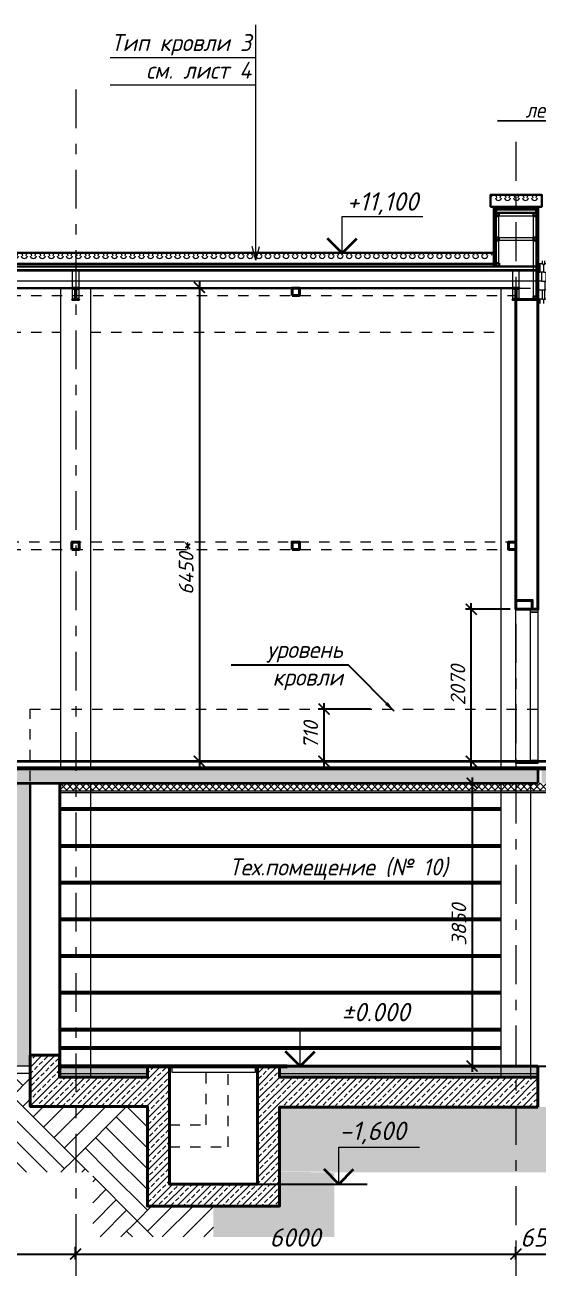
# Model space of a CAD drawing. Header units: millimetres. Extents: x -6419137 to 687965, y -598396 to 179722.
# Drawn here: x 440249 to 447244, y 80746 to 97672 of the extents above; entities that cross this region are included whole.
import ezdxf
from ezdxf.enums import TextEntityAlignment as Align

# ---------------------------------------------------------------- set-up
doc = ezdxf.new("R2010")
doc.units = ezdxf.units.MM
doc.header["$MEASUREMENT"] = 0
doc.linetypes.add('Штриховая', pattern=[5644.444466, 2822.222233, -2822.222233])
doc.linetypes.add('Штрихштриховая', pattern=[10936.110735, 5291.666508, -2116.666555, 1411.111116, -2116.666555])
for name, color, linetype, lineweight in [('k_ Металл', 5, 'Continuous', 40), ('Арматура', 72, 'Continuous', 50), ('Двери ArchiCAD', 7, 'Continuous', 0), ('колонны_Ном._пера__94', 252, 'Continuous', 5), ('оси_Ном._пера__96', 7, 'Continuous', 5), ('оси_Ном._пера__97', 7, 'Continuous', 20), ('отделка', 220, 'Continuous', 0), ('перекрытие_Ном._пера__94', 252, 'Continuous', 13), ('перекрытие_Ном._пера__98', 7, 'Continuous', 35), ('перекрытие_Ном._пера__99', 7, 'Continuous', 40), ('подп стены Инжзащита_Ном._пера__94', 252, 'Continuous', 13), ('стены наруж_Ном._пера__1', 7, 'Continuous', 25), ('стены наруж_Ном._пера__99', 7, 'Continuous', 40), ('текст_Ном._пера__1', 7, 'Continuous', 25), ('текст_Ном._пера__96', 7, 'Continuous', 5), ('чертеж_Ном._пера__91', 250, 'Continuous', 5), ('чертеж_Ном._пера__96', 7, 'Continuous', 13), ('чертеж_Ном._пера__98', 7, 'Continuous', 35), ('Штриховка', 7, 'Continuous', 5), ('штриховка_Ном._пера__94', 252, 'Continuous', 5), ('штриховка_Ном._пера__95', 251, 'Continuous', 5), ('штриховка_Ном._пера__96', 7, 'Continuous', 13)]:
    doc.layers.add(name, color=color, linetype=linetype, lineweight=lineweight)
doc.layers.add('Конструкции', color=7, linetype='Continuous', lineweight=5, true_color=0x0000e6)
for name, color, linetype in [('крыша', 7, 'Continuous'), ('оси', 7, 'Continuous'), ('размеры', 7, 'Continuous'), ('размеры внутр', 7, 'Continuous'), ('стены наруж', 7, 'Continuous'), ('текст', 7, 'Continuous'), ('чертеж', 7, 'Continuous')]:
    doc.layers.add(name, color=color, linetype=linetype)
doc.styles.get("Standard").update_dxf_attribs({"font": 'isocpeui.ttf'})
doc.styles.add('СГЕНЕРИР_СТИЛЬ_1', font='gost_2_304-81_type.ttf')
doc.dimstyles.new('STEP', dxfattribs={"dimtxt": 200, "dimasz": 150, "dimexe": 80, "dimexo": 80, "dimgap": 80, "dimtad": 1, "dimdec": 0, "dimzin": 0, "dimdsep": 46, "dimtxsty": 'Standard', "dimblk": 'ARCHTICK', "dimcen": 150, "dimdle": 80, "dimadec": 0, "dimazin": 0, "dimtfac": 1, "dimtdec": 0, "dimtofl": 0, "dimtmove": 1, "dimatfit": 3, "dimfxl": 1, "dimtolj": 1, "dimtzin": 0, "dimarcsym": 0})
doc.dimstyles.new('СГЕНЕРИР_СТИЛЬ__1', dxfattribs={"dimtxt": 250, "dimasz": 150, "dimexe": 100, "dimexo": 100, "dimgap": 100, "dimtad": 1, "dimdec": 0, "dimzin": 0, "dimdsep": 46, "dimtxsty": 'Standard', "dimblk": 'ARCHTICK', "dimcen": 0.09, "dimdle": 100, "dimclrd": 7, "dimclre": 7, "dimclrt": 7, "dimadec": 0, "dimazin": 0, "dimtfac": 1, "dimtdec": 0, "dimtmove": 0, "dimatfit": 3, "dimfxl": 1, "dimtolj": 1, "dimtzin": 0, "dimarcsym": 0})
pattern_1 = [(135, (441776.4, 81390.7), (-1697.056, 1e-13), [1200, -1200]), (135, (441917.8, 81532.1), (-1697.056, 1e-13), [1200, -1200]), (135, (442059.2, 81673.5), (-1697.056, 1e-13), [1200, -1200]), (135, (442200.6, 81814.9), (-1697.056, 1e-13), [1200, -1200]), (135, (442342, 81956.3), (-1697.056, 1e-13), [1200, -1200]), (135, (442483.5, 82097.8), (-1697.056, 1e-13), [1200, -1200]), (135, (442624.9, 82239.2), (-1697.056, 1e-13), [1200, -1200]), (45, (440927.8, 82239.2), (1697.056, -1e-13), [1200, -1200]), (45, (440786.4, 82380.6), (1697.056, -1e-13), [1200, -1200]), (45, (440645, 82522), (1697.056, -1e-13), [1200, -1200]), (45, (440503.6, 82663.4), (1697.056, -1e-13), [1200, -1200]), (45, (440362.2, 82804.9), (1697.056, -1e-13), [1200, -1200]), (45, (440220.7, 82946.3), (1697.056, -1e-13), [1200, -1200]), (45, (440079.3, 83087.7), (1697.056, -1e-13), [1200, -1200])]

# ---------------------------------------------------------------- blocks, each defined once
blk = doc.blocks.new('Стандартный маркер сетки[1]_1', base_point=(-21271, 200))
at = {"layer": 'оси_Ном._пера__96', "linetype": 'Штрихштриховая', "ltscale": 0.1}
blk.add_line((-21271, 13296), (-21271, -2500), dxfattribs=at)
at = {"layer": 'оси_Ном._пера__96', "linetype": 'Штрихштриховая'}
blk.add_line((-21271, -2500), (-21271, -3500), dxfattribs=at)
blk.add_point((-21271, -2500), dxfattribs=at)
blk.add_point((-21271, -2500), dxfattribs=at)
at = {"layer": 'оси_Ном._пера__96', "style": 'СГЕНЕРИР_СТИЛЬ_1'}
blk.add_attdef('AC_MarkerText_1', text='', height=350, rotation=360, dxfattribs=at).set_placement((-21393, -4170), align=Align.BOTTOM_LEFT)
blk = doc.blocks.new('Стандартный маркер сетки[2]_1', base_point=(-15271, 200))
at = {"layer": 'оси_Ном._пера__96', "linetype": 'Штрихштриховая', "ltscale": 0.1}
blk.add_line((-15271, 12581), (-15271, -2500), dxfattribs=at)
at = {"layer": 'оси_Ном._пера__96', "linetype": 'Штрихштриховая'}
blk.add_line((-15271, -2500), (-15271, -3500), dxfattribs=at)
blk.add_point((-15271, -2500), dxfattribs=at)
blk.add_point((-15271, -2500), dxfattribs=at)
at = {"layer": 'оси_Ном._пера__97', "linetype": 'Continuous'}
blk.add_circle((-15271, -3900), 400, dxfattribs=at)
at = {"layer": 'оси_Ном._пера__96', "style": 'СГЕНЕРИР_СТИЛЬ_1'}
blk.add_attdef('AC_MarkerText_1', text='', height=350, rotation=360, dxfattribs=at).set_placement((-15393, -4170), align=Align.BOTTOM_LEFT)
blk = doc.blocks.new('Стандартный маркер сетки[3]_1', base_point=(-14621, 200))
at = {"layer": 'оси_Ном._пера__96', "linetype": 'Штрихштриховая', "ltscale": 0.1}
blk.add_line((-14621, 11120), (-14621, -2500), dxfattribs=at)
at = {"layer": 'оси_Ном._пера__96', "linetype": 'Штрихштриховая'}
blk.add_line((-14621, -2500), (-14621, -3500), dxfattribs=at)
blk.add_point((-14621, -2500), dxfattribs=at)
blk.add_point((-14621, -2500), dxfattribs=at)
at = {"layer": 'оси_Ном._пера__97', "linetype": 'Continuous'}
blk.add_circle((-14621, -3900), 400, dxfattribs=at)
at = {"layer": 'оси_Ном._пера__96', "style": 'СГЕНЕРИР_СТИЛЬ_1'}
blk.add_attdef('AC_MarkerText_1', text='', height=350, rotation=360, dxfattribs=at).set_placement((-14743, -4170), align=Align.BOTTOM_LEFT)
blk = doc.blocks.new('_ArchTick')
at = {"color": 0, "linetype": 'ByBlock', "const_width": 0.15}
blk.add_lwpolyline([(-0.5, -0.5), (0.5, 0.5)], dxfattribs=at)
blk = doc.blocks.new('*D716')
at = {"layer": 'Defpoints', "color": 0, "linetype": 'Continuous', "transparency": 16777216}
for p in [(440941, 80938), (434941, 80763), (440941, 80763)]:
    blk.add_point(p, dxfattribs=at)
at = {"layer": 'размеры', "color": 7, "linetype": 'Continuous', "lineweight": -2, "transparency": 16777216}
for p, q in [((434841, 80938), (441041, 80938)), ((434941, 80863), (434941, 81038)), ((440941, 80863), (440941, 81038))]:
    blk.add_line(p, q, dxfattribs=at)
at = {"layer": 'размеры', "color": 7, "linetype": 'Continuous', "lineweight": -2, "transparency": 16777216, "xscale": 150, "yscale": 150, "zscale": 150, "rotation": 180}
blk.add_blockref('_ArchTick', (434941, 80938), dxfattribs=at)
at = {"layer": 'размеры', "color": 7, "linetype": 'Continuous', "lineweight": -2, "transparency": 16777216, "xscale": 150, "yscale": 150, "zscale": 150}
blk.add_blockref('_ArchTick', (440941, 80938), dxfattribs=at)
at = {"layer": 'размеры', "color": 7, "linetype": 'Continuous', "transparency": 16777216, "insert": (437930, 81163), "char_height": 250, "attachment_point": 5}
blk.add_mtext('\\A1;6000', dxfattribs=at)
blk = doc.blocks.new('*D717')
at = {"layer": 'Defpoints', "color": 0, "linetype": 'Continuous', "transparency": 16777216}
for p in [(446941, 80938), (440941, 80763), (446941, 80763)]:
    blk.add_point(p, dxfattribs=at)
at = {"layer": 'размеры', "color": 7, "linetype": 'Continuous', "lineweight": -2, "transparency": 16777216}
for p, q in [((440841, 80938), (447041, 80938)), ((440941, 80863), (440941, 81038)), ((446941, 80863), (446941, 81038))]:
    blk.add_line(p, q, dxfattribs=at)
at = {"layer": 'размеры', "color": 7, "linetype": 'Continuous', "lineweight": -2, "transparency": 16777216, "xscale": 150, "yscale": 150, "zscale": 150, "rotation": 180}
blk.add_blockref('_ArchTick', (440941, 80938), dxfattribs=at)
at = {"layer": 'размеры', "color": 7, "linetype": 'Continuous', "lineweight": -2, "transparency": 16777216, "xscale": 150, "yscale": 150, "zscale": 150}
blk.add_blockref('_ArchTick', (446941, 80938), dxfattribs=at)
at = {"layer": 'размеры', "color": 7, "linetype": 'Continuous', "transparency": 16777216, "insert": (443930, 81163), "char_height": 250, "attachment_point": 5}
blk.add_mtext('\\A1;6000', dxfattribs=at)
blk = doc.blocks.new('*D718')
at = {"layer": 'Defpoints', "color": 0, "linetype": 'Continuous', "transparency": 16777216}
for p in [(447591, 80938), (446941, 80763), (447591, 80763)]:
    blk.add_point(p, dxfattribs=at)
at = {"layer": 'размеры', "color": 7, "linetype": 'Continuous', "lineweight": -2, "transparency": 16777216}
for p, q in [((446841, 80938), (447691, 80938)), ((446941, 80863), (446941, 81038)), ((447591, 80863), (447591, 81038))]:
    blk.add_line(p, q, dxfattribs=at)
at = {"layer": 'размеры', "color": 7, "linetype": 'Continuous', "lineweight": -2, "transparency": 16777216, "xscale": 150, "yscale": 150, "zscale": 150, "rotation": 180}
blk.add_blockref('_ArchTick', (446941, 80938), dxfattribs=at)
at = {"layer": 'размеры', "color": 7, "linetype": 'Continuous', "lineweight": -2, "transparency": 16777216, "xscale": 150, "yscale": 150, "zscale": 150}
blk.add_blockref('_ArchTick', (447591, 80938), dxfattribs=at)
at = {"layer": 'размеры', "color": 7, "linetype": 'Continuous', "transparency": 16777216, "insert": (447266, 81163), "char_height": 250, "attachment_point": 5}
blk.add_mtext('\\A1;650', dxfattribs=at)
blk = doc.blocks.new('A$C41B325D2')
at = {"layer": 'штриховка_Ном._пера__96', "linetype": 'Continuous'}
h = blk.add_hatch(dxfattribs=at)
h.set_pattern_fill('ANSI33', color=256, scale=500, style=0)
h.set_pattern_definition([(45, (7248.94, 17462.91), (-88.38835, 88.38835), []), (45, (7337.33, 17462.91), (-88.38835, 88.38835), [62.5, -31.25])])
h.paths.add_polyline_path([(5197, 2358), (5450, 2358), (5450, 2349), (5197, 2349)])
h.paths.add_polyline_path([(-25453, 2658), (-25053, 2658), (-25053, 2350), (-25453, 2350)])
h.paths.add_polyline_path([(-2300, 1958), (-2300, 2358), (-25453, 2358), (-25453, 1958)])
blk = doc.blocks.new('*U703')
for p, q in [((30, 151.1), (0, 151.1)), ((30, 5.9), (0, 5.9)), ((39, 142.1), (39, 14.9)), ((43, 142.1), (43, 14.9)), ((52, 151.1), (82, 151.1)), ((52, 5.9), (82, 5.9))]:
    blk.add_line(p, q)
for points in [[(82, 151.1), (82, 157), (0, 157), (0, 151.1)], [(0, 5.9), (0, 0), (82, 0), (82, 5.9)]]:
    blk.add_lwpolyline(points)
for centre, start, end in [((30, 142.1), 0, 90), ((30, 14.9), 270, 360), ((52, 142.1), 90, 180), ((52, 14.9), 180, 270)]:
    blk.add_arc(centre, 9, start, end)
blk = doc.blocks.new('A$C403B57EC')
at = {"layer": 'чертеж_Ном._пера__96', "linetype": 'Continuous'}
for p, q in [((51, 201), (-1046, 201)), ((51, -299), (51, 201)), ((410, -299), (-240, -299))]:
    blk.add_line(p, q, dxfattribs=at)
at = {"layer": 'чертеж_Ном._пера__98', "linetype": 'Continuous'}
for q in [(-149, -99), (251, -99)]:
    blk.add_line((51, -299), q, dxfattribs=at)
blk = doc.blocks.new('A$C4E9A26E6')
at = {"layer": 'штриховка_Ном._пера__95', "color": 13, "true_color": 0xe26846}
for centre, start, end in [((-5106, 74), 5.4198, 174.5802), ((-5044, 82), 185.4198, 354.5802), ((-4983, 74), 5.4198, 174.5802), ((-4921, 82), 185.4198, 354.5802), ((-4860, 74), 5.4198, 174.5802), ((-4798, 82), 185.4198, 354.5802), ((-4737, 74), 5.4198, 174.5802), ((-4675, 82), 185.4198, 354.5802), ((-4614, 74), 5.4198, 174.5802), ((-4552, 82), 185.4198, 354.5802), ((-4491, 74), 5.4198, 174.5802), ((-4429, 82), 185.4198, 354.5802), ((-4368, 74), 5.4198, 174.5802), ((-4306, 82), 185.4198, 354.5802), ((-4245, 74), 5.4198, 174.5802), ((-4183, 82), 185.4198, 354.5802), ((-4122, 74), 5.4198, 174.5802), ((-4061, 82), 185.4198, 354.5802), ((-3999, 74), 5.4198, 174.5802), ((-3938, 82), 185.4198, 354.5802), ((-3876, 74), 5.4198, 174.5802), ((-3815, 82), 185.4198, 354.5802), ((-3753, 74), 5.4198, 174.5802), ((-3692, 82), 185.4198, 354.5802), ((-3630, 74), 5.4198, 174.5802), ((-3569, 82), 185.4198, 354.5802), ((-3508, 74), 5.4198, 174.5802), ((-3446, 82), 185.4198, 354.5802), ((-3385, 74), 5.4198, 174.5802), ((-3323, 82), 185.4198, 354.5802), ((-3262, 74), 5.4198, 174.5802), ((-3200, 82), 185.4198, 354.5802), ((-3139, 74), 5.4198, 174.5802), ((-3077, 82), 185.4198, 354.5802), ((-3016, 74), 5.4198, 174.5802), ((-2955, 82), 185.4198, 354.5802), ((-2893, 74), 5.4198, 174.5802), ((-2832, 82), 185.4198, 354.5802), ((-2770, 74), 5.4198, 174.5802), ((-2709, 82), 185.4198, 354.5802), ((-2647, 74), 5.4198, 174.5802), ((-2586, 82), 185.4198, 354.5802), ((-2524, 74), 5.4198, 174.5802), ((-2463, 82), 185.4198, 354.5802), ((-2401, 74), 5.4198, 174.5802), ((-2340, 82), 185.4198, 354.5802), ((-2278, 74), 5.4198, 174.5802), ((-2217, 82), 185.4198, 354.5802), ((-2155, 74), 5.4198, 174.5802), ((-2093, 82), 185.4198, 354.5802), ((-2032, 74), 5.4198, 174.5802), ((-1970, 82), 185.4198, 354.5802), ((-1909, 74), 5.4198, 174.5802), ((-1847, 82), 185.4198, 354.5802), ((-1784, 75), 5.4198, 174.5802), ((-1723, 83), 185.4198, 354.5802), ((-1661, 75), 5.4198, 174.5802), ((-1600, 83), 185.4198, 354.5802), ((-1538, 75), 5.4198, 174.5802), ((-1477, 83), 185.4198, 354.5802), ((-1415, 75), 5.4198, 174.5802), ((-1354, 83), 185.4198, 354.5802), ((-1293, 75), 5.4198, 174.5802), ((-1231, 83), 185.4198, 354.5802), ((-1170, 75), 5.4198, 174.5802), ((-1108, 83), 185.4198, 354.5802), ((-1047, 75), 5.4198, 174.5802), ((-985, 83), 185.4198, 354.5802), ((-924, 75), 5.4198, 174.5802), ((-862, 83), 185.4198, 354.5802), ((-801, 75), 5.4198, 174.5802), ((-739, 83), 185.4198, 354.5802), ((-678, 75), 5.4198, 174.5802), ((-616, 83), 185.4198, 354.5802), ((-555, 75), 5.4198, 174.5802), ((-493, 83), 185.4198, 354.5802), ((-432, 75), 5.4198, 174.5802), ((-370, 83), 185.4198, 354.5802), ((-309, 75), 5.4198, 174.5802), ((-248, 83), 185.4198, 354.5802), ((-186, 75), 5.4198, 174.5802), ((-125, 83), 185.4198, 354.5802), ((-63, 75), 5.4198, 174.5802), ((-2, 83), 185.4198, 354.5802), ((60, 75), 5.4198, 174.5802), ((121, 83), 185.4198, 354.5802), ((183, 75), 5.4198, 174.5802), ((244, 83), 185.4198, 354.5802), ((306, 75), 5.4198, 174.5802), ((367, 83), 185.4198, 354.5802), ((429, 75), 5.4198, 174.5802), ((490, 83), 185.4198, 354.5802), ((552, 75), 5.4198, 174.5802), ((613, 83), 185.4198, 354.5802), ((675, 75), 5.4198, 174.5802), ((736, 83), 185.4198, 354.5802), ((798, 75), 5.4198, 174.5802), ((859, 83), 185.4198, 354.5802), ((921, 75), 5.4198, 174.5802), ((982, 83), 185.4198, 354.5802), ((1044, 75), 5.4198, 174.5802), ((1105, 83), 185.4198, 354.5802), ((1166, 75), 5.4198, 174.5802), ((1228, 83), 185.4198, 354.5802), ((1289, 75), 5.4198, 174.5802), ((1351, 83), 185.4198, 354.5802), ((1412, 75), 5.4198, 174.5802), ((1474, 83), 185.4198, 354.5802), ((1536, 75), 5.4198, 174.5802), ((1597, 83), 185.4198, 354.5802), ((1659, 75), 5.4198, 174.5802), ((1720, 83), 185.4198, 354.5802), ((1781, 75), 5.4198, 174.5802), ((1843, 83), 185.4198, 354.5802), ((1905, 75), 5.4198, 174.5802)]:
    blk.add_arc(centre, 42.3, start, end, dxfattribs=at)
blk = doc.blocks.new('A$C70F85A60')
at = {"layer": 'штриховка_Ном._пера__95', "color": 13, "true_color": 0xe26846}
for centre, start, end in [((-394, -35), 5.4198, 174.5802), ((-271, -35), 5.4198, 174.5802), ((-148, -35), 5.4198, 174.5802), ((-25, -35), 5.4198, 174.5802), ((98, -35), 5.4198, 174.5802), ((221, -35), 5.4198, 174.5802), ((-332, -27), 185.4198, 354.5802), ((-209, -27), 185.4198, 354.5802), ((-86, -27), 185.4198, 354.5802), ((37, -27), 185.4198, 354.5802), ((160, -27), 185.4198, 354.5802)]:
    blk.add_arc(centre, 42.3, start, end, dxfattribs=at)
blk = doc.blocks.new('*D742')
at = {"layer": 'Defpoints', "color": 0, "transparency": 16777216}
for p in [(446332, 89717), (446941, 89717), (446541, 87647)]:
    blk.add_point(p, dxfattribs=at)
at = {"layer": 'чертеж_Ном._пера__91', "color": 0, "lineweight": -2, "transparency": 16777216}
for p, q in [((446861, 89717), (446252, 89717)), ((446332, 87567), (446332, 89797)), ((446461, 87647), (446252, 87647))]:
    blk.add_line(p, q, dxfattribs=at)
at = {"layer": 'чертеж_Ном._пера__91', "color": 0, "lineweight": -2, "transparency": 16777216, "xscale": 150, "yscale": 150, "zscale": 150}
for p, rotation in [((446332, 89717), 90), ((446332, 87647), 270)]:
    blk.add_blockref('_ArchTick', p, dxfattribs=dict(at, rotation=rotation))
at = {"layer": 'чертеж_Ном._пера__91', "color": 0, "lineweight": 0, "transparency": 16777216, "insert": (446151, 88682), "char_height": 200, "attachment_point": 5, "rotation": 90}
blk.add_mtext('\\A1;2070', dxfattribs=at)
blk = doc.blocks.new('A$C74E63ABB')
at = {"layer": 'чертеж_Ном._пера__96', "linetype": 'Continuous'}
for p, q in [((-153, -103), (-153, 397)), ((-153, -103), (-153, 397)), ((-153, 397), (945, 397)), ((-784, -103), (47, -103)), ((47, -103), (-353, -103))]:
    blk.add_line(p, q, dxfattribs=at)
at = {"layer": 'чертеж_Ном._пера__98', "linetype": 'Continuous'}
for q in [(-353, 97), (-353, 97), (47, 97), (47, 97)]:
    blk.add_line((-153, -103), q, dxfattribs=at)
blk = doc.blocks.new('*D735')
at = {"layer": 'Defpoints', "color": 0, "transparency": 16777216}
for p in [(446344, 87347), (446344, 83497), (446344, 83497)]:
    blk.add_point(p, dxfattribs=at)
at = {"layer": 'чертеж_Ном._пера__91', "color": 0, "lineweight": -2, "transparency": 16777216}
blk.add_line((446344, 87427), (446344, 83417), dxfattribs=at)
at = {"layer": 'чертеж_Ном._пера__91', "color": 0, "lineweight": -2, "transparency": 16777216, "xscale": 150, "yscale": 150, "zscale": 150}
for p, rotation in [((446344, 87347), 90), ((446344, 83497), 270)]:
    blk.add_blockref('_ArchTick', p, dxfattribs=dict(at, rotation=rotation))
at = {"layer": 'чертеж_Ном._пера__91', "color": 0, "lineweight": 0, "transparency": 16777216, "insert": (446164, 85422), "char_height": 200, "attachment_point": 5, "rotation": 90}
blk.add_mtext('\\A1;3850', dxfattribs=at)
blk = doc.blocks.new('*D708')
at = {"layer": 'Defpoints', "color": 0, "transparency": 16777216}
for p in [(442627, 94096), (442369, 87647), (442627, 87647)]:
    blk.add_point(p, dxfattribs=at)
at = {"layer": 'чертеж_Ном._пера__91', "color": 0, "lineweight": -2, "transparency": 16777216}
for p, q in [((442627, 94176), (442627, 87567)), ((442449, 87647), (442707, 87647))]:
    blk.add_line(p, q, dxfattribs=at)
at = {"layer": 'чертеж_Ном._пера__91', "color": 0, "lineweight": -2, "transparency": 16777216, "xscale": 150, "yscale": 150, "zscale": 150}
for p, rotation in [((442627, 94096), 90), ((442627, 87647), 270)]:
    blk.add_blockref('_ArchTick', p, dxfattribs=dict(at, rotation=rotation))
at = {"layer": 'чертеж_Ном._пера__91', "color": 0, "lineweight": 0, "transparency": 16777216, "insert": (442447, 90269), "char_height": 200, "attachment_point": 5, "rotation": 90}
blk.add_mtext('\\A1;6450*', dxfattribs=at)
blk = doc.blocks.new('*D737')
at = {"layer": 'Defpoints', "color": 0, "transparency": 16777216}
for p in [(444326, 88357), (445039, 88357), (445039, 87647)]:
    blk.add_point(p, dxfattribs=at)
at = {"layer": 'чертеж_Ном._пера__91', "color": 0, "lineweight": -2, "transparency": 16777216}
for p, q in [((444959, 88357), (444246, 88357)), ((444326, 87567), (444326, 88437)), ((444959, 87647), (444246, 87647))]:
    blk.add_line(p, q, dxfattribs=at)
at = {"layer": 'чертеж_Ном._пера__91', "color": 0, "lineweight": -2, "transparency": 16777216, "xscale": 150, "yscale": 150, "zscale": 150}
for p, rotation in [((444326, 88357), 90), ((444326, 87647), 270)]:
    blk.add_blockref('_ArchTick', p, dxfattribs=dict(at, rotation=rotation))
at = {"layer": 'чертеж_Ном._пера__91', "color": 0, "lineweight": 0, "transparency": 16777216, "insert": (444145, 88002), "char_height": 200, "attachment_point": 5, "rotation": 90}
blk.add_mtext('\\A1;710', dxfattribs=at)
blk = doc.blocks.new('Линия_2_3', base_point=(-42050, 9667))
at = {"layer": 'текст_Ном._пера__96', "linetype": 'Continuous'}
for q in [(-42050, 12870), (-42100, 9853), (-42000, 9853)]:
    blk.add_line((-42050, 9667), q, dxfattribs=at)

msp = doc.modelspace()

# ---------------------------------------------------------------- hatches: boundary and pattern name
at = {"layer": 'перекрытие_Ном._пера__94', "linetype": 'Continuous'}
h = msp.add_hatch(color=256, dxfattribs=at)
h.paths.add_polyline_path([(417138.3, 87346.6), (416738.3, 87346.6), (416744.1, 87346.6), (417136.6, 87346.6)])
h.paths.add_polyline_path([(447141.2, 87346.6), (446741.2, 87346.6)])
h.paths.add_polyline_path([(447290.9, 87346.6), (447388.3, 87346.6), (447388.3, 86946.6), (447788.3, 86946.6), (447788.3, 87346.6), (450991.2, 87346.6), (450991.2, 87546.6), (447291, 87546.6)])
h.paths.add_polyline_path([(439488.3, 87546.6), (439488.3, 87346.6), (447240.9, 87346.6), (447240.9, 87546.6)])
h.paths.add_polyline_path([(439488.3, 87346.6), (439488.3, 87546.6), (415041.8, 87546.6), (415041.8, 87346.6)])
at = {"layer": 'стены наруж', "lineweight": 0}
h = msp.add_hatch(color=256, dxfattribs=at)
h.dxf.hatch_style = 1
h.set_gradient(color1=(191, 191, 191), color2=(227, 227, 227), tint=1, name='CURVED')
h.paths.add_polyline_path([(440321.2, 87346.6), (439488.3, 87346.6), (439489.8, 83496.6), (440322.7, 83496.6)])
at = {"layer": 'Штриховка', "lineweight": 0}
h = msp.add_hatch(dxfattribs=at)
h.set_pattern_fill('ANSI37', color=30, scale=500)
h.set_pattern_definition([(45, (360254.29, -7096.7), (-44.194174, 44.194174), []), (135, (360254.29, -7096.7), (-44.194174, -44.194174), [])])
h.paths.add_polyline_path([(447388.3, 87346.6), (440721.2, 87346.6), (440721.2, 87246.1), (447388.3, 87246.1)])
at = {"layer": 'Штриховка'}
h = msp.add_hatch(dxfattribs=at)
h.set_pattern_fill('HONEY', color=20, scale=100)
h.set_pattern_definition([(0, (360254.29, -7096.703), (18.75, 10.8253175), [12.5, -25]), (120, (360254.29, -7096.703), (-18.75, 10.8253175), [12.5, -25]), (60, (360254.29, -7096.703), (4e-15, 21.6506351), [-25, 12.5])])
h.paths.add_polyline_path([(441919.6, 83396.6), (440721.2, 83396.6), (440721.2, 83346.6), (441919.6, 83346.6)])
h = msp.add_hatch(dxfattribs=at)
h.set_pattern_fill('HONEY', color=20, scale=100)
h.set_pattern_definition([(0, (365575.972, -7096.703), (18.75, 10.8253175), [12.5, -25]), (120, (365575.972, -7096.703), (-18.75, 10.8253175), [12.5, -25]), (60, (365575.972, -7096.703), (4e-15, 21.6506351), [-25, 12.5])])
h.paths.add_polyline_path([(447241.3, 83396.6), (443719.4, 83396.6), (443719.4, 83346.6), (447241.3, 83346.6)])
at = {"layer": 'штриховка_Ном._пера__94'}
h = msp.add_hatch(dxfattribs=at)
h.set_pattern_fill('AR-PARQ1', color=256, scale=100, angle=45, style=0)
h.set_pattern_definition(pattern_1)
h.paths.add_polyline_path([(442819.5, 81590.6), (441919.6, 81590.6), (441919.6, 82058.5), (441173, 82058.5), (441173, 81170.4), (442819.5, 81170.4)])
h.paths.add_polyline_path([(416341.2, 83338.2), (414991.8, 83338.2), (414991.8, 82846.6), (415666.8, 82846.6), (415195.1, 82838.2), (416341.2, 82838.2)])
h.paths.add_polyline_path([(440321.2, 82946.5), (440316.9, 83424.7), (439492.6, 83331.4), (439488.3, 82946.5), (415666.8, 82946.3), (415667.5, 82038), (441919.6, 82052.4), (441919.6, 82946.5)])
h = msp.add_hatch(dxfattribs=at)
h.set_pattern_fill('AR-PARQ1', color=256, scale=100, angle=45, style=0)
h.set_pattern_definition(pattern_1)
h.paths.add_polyline_path([(442819.5, 81590.6), (443719.4, 81590.6), (443719.4, 82058.5), (444466, 82058.5), (444466, 81170.4), (442819.5, 81170.4)])
h.paths.add_polyline_path([(485191.2, 83338.2), (491618.6, 83338.2), (491618.6, 82952), (485202.9, 82952), (485191.2, 82946.6), (485191.2, 83116.6)])
h.paths.add_polyline_path([(445317.7, 82946.5), (445358.8, 82938.2), (446050.8, 82938.2), (446150.7, 82938.2), (491585.5, 82952), (491584.7, 82038), (443719.4, 82052.4), (443719.4, 82946.5)])
at = {"layer": 'штриховка_Ном._пера__95', "true_color": 0xe26846}
h = msp.add_hatch(dxfattribs=at)
h.set_pattern_fill('AR-RSHKE', color=13, scale=10, style=0)
h.set_pattern_definition([(0, (360254.29, -7096.7), (255, 120), [60, -50, 70, -30, 90, -40]), (0, (360314.29, -7091.7), (255, 120), [50, -190, 40, -60]), (0, (360434.29, -7104.2), (255, 120), [30, -310]), (90, (360254.29, -7096.7), (-85, 120), [115, -365]), (90, (360314.29, -7096.7), (-85, 120), [112.5, -367.5]), (90, (360364.29, -7096.7), (-85, 120), [105, -375]), (90, (360434.29, -7104.2), (-85, 120), [115, -365]), (90, (360464.29, -7104.2), (-85, 120), [115, -365]), (90, (360554.29, -7096.7), (-85, 120), [110, -370])])
h.paths.add_polyline_path([(447941.2, 94460.6), (447241.2, 94460.6), (447244.5, 93879.2), (447944.5, 93879.2)])
at = {"layer": 'штриховка_Ном._пера__96', "linetype": 'Continuous'}
h = msp.add_hatch(dxfattribs=at)
h.set_pattern_fill('ANSI33', color=256, scale=500, style=0)
h.set_pattern_definition([(45, (444311.7, 82875.65), (-88.3883, 88.3883), []), (45, (444400.08, 82875.65), (-88.3883, 88.3883), [62.5, -31.25])])
h.paths.add_polyline_path([(442216.3, 83396.6), (442210.3, 83396.6), (442210.3, 83490.6), (442116.3, 83490.6), (441916.3, 83496.6), (441916.3, 83346.6), (440718, 83346.6), (440718, 83646.6), (440319, 83646.6), (440319, 82946.6), (441916.3, 82946.6), (442216.3, 82946.6)])
h.paths.add_polyline_path([(443423.1, 81588.5), (443423.1, 81890.6), (442216.3, 81890.6), (442216.3, 82938.2), (441916.3, 82942.4), (441916.3, 81592.7)])
h.paths.add_polyline_path([(447241.4, 82938.2), (447241.4, 83346.6), (443719.4, 83346.6), (443719.4, 83490.6), (443422.4, 83490.6), (443416.4, 81696.6), (443423.1, 81590.6), (443719.4, 81590.6), (443719.4, 82938.2)])
h = msp.add_hatch(dxfattribs=at)
h.set_pattern_fill('AR-CONC', color=256, scale=8, style=0)
h.set_pattern_definition([(50, (-6084.48, -6560.85), (57.3808146, -5.020171), [6, -66]), (355, (-6084.48, -6560.85), (-11.100107, 60.175371), [4.8, -52.8]), (100.451444, (-6079.7, -6561.266), (46.280708, 55.155199), [5.099215, -56.091369]), (46.1842, (-6084.48, -6544.85), (85.379306, -13.241542), [9, -99]), (96.635635, (-6077.37, -6545.95), (74.772956, 77.929488), [7.648827, -84.1371]), (351.184164, (-6084.48, -6544.85), (74.772956, 77.929488), [7.2, -79.2]), (21, (-6076.48, -6548.85), (47.752564, -32.2095113), [6, -66]), (326, (-6076.48, -6548.85), (19.4652266, 58.0120036), [4.8, -52.8]), (71.451445, (-6072.5, -6551.53), (67.21779, 25.802492), [5.099215, -56.091369]), (37.5, (-6084.481, -6560.848), (0.9727884, 26.6315083), [0, -52.16, 0, -53.6, 0, -53]), (7.5, (-6084.481, -6560.848), (21.045563, 31.552937), [0, -30.56, 0, -50.96, 0, -20.2]), (327.5, (-6102.321, -6560.848), (42.7057949, -1.8043897), [0, -20, 0, -62.4, 0, -82.8]), (317.5, (-6110.32, -6560.848), (46.6548935, 8.0083986), [0, -26, 0, -41.44, 0, -58.8])])
h.paths.add_polyline_path([(434284.5, 83496.6), (434284.5, 83346.6), (434284.5, 83346.6), (434284.5, 83496.6)])
h.paths.add_polyline_path([(443713.4, 83396.6), (443713.4, 83496.6), (447241.2, 83496.6), (447241.2, 83396.6)])
h.paths.add_polyline_path([(440721.2, 83496.6), (440721.2, 83396.6), (441919.6, 83396.6), (441919.6, 83496.6)])

# ---------------------------------------------------------------- linework, layer by layer
at = {"layer": 'k_ Металл', "lineweight": 5}
for points in [[(439488.3, 94322.1), (447220.1, 94322.1), (447220.1, 94183.9), (439488.3, 94184)], [(440982.2, 93932.2), (440900.2, 93932.2), (440900.2, 94327.1), (440982.2, 94327.1)], [(446982.2, 93932.2), (446900.2, 93932.2), (446900.3, 94322.1), (446982.2, 94322.1)]]:
    msp.add_lwpolyline(points, close=True, dxfattribs=at)
at = {"layer": 'k_ Металл'}
for points in [[(443890.7, 93989.4), (443890.7, 94089.2), (443990.7, 94089.2), (443990.7, 93989.4), (443890.7, 93989.4)], [(440890.7, 90529.5), (440890.7, 90629.3), (440990.7, 90629.3), (440990.7, 90529.5), (440890.7, 90529.5)], [(443890.7, 90529.5), (443890.7, 90629.3), (443990.7, 90629.3), (443990.7, 90529.5), (443890.7, 90529.5)], [(446841.2, 90529.5), (446841.2, 90629.3), (446941.2, 90629.3), (446941.2, 90529.5), (446841.2, 90529.5)]]:
    msp.add_lwpolyline(points, dxfattribs=at)
at = {"layer": 'k_ Металл', "color": 5, "lineweight": 0}
msp.add_lwpolyline([(442254, 83496.6), (443389.3, 83496.6), (443389.3, 83411.4), (442254, 83411.4)], close=True, dxfattribs=at)
at = {"layer": 'Арматура', "color": 20, "lineweight": 53}
for points in [[(451407.3, 87546.6), (438191.2, 87546.6)], [(440741.2, 83496.6), (443824.2, 83496.6)]]:
    msp.add_lwpolyline(points, dxfattribs=at)
at = {"layer": 'Арматура', "lineweight": 53}
for points in [[(440721.2, 86996.6), (446741.2, 86996.6)], [(440721.2, 86496.6), (446741.2, 86496.6)], [(440721.2, 85996.6), (446741.2, 85996.6)], [(440721.2, 85496.6), (446741.2, 85496.6)], [(440721.2, 84996.6), (446741.2, 84996.6)], [(440721.2, 84496.6), (446741.2, 84496.6)], [(440721.2, 83996.6), (446741.2, 83996.6)], [(440721.2, 83746.6), (446741.2, 83746.6)]]:
    msp.add_lwpolyline(points, dxfattribs=at)
at = {"layer": 'Двери ArchiCAD'}
for points in [[(447239.6, 87616.6), (446941.2, 87616.6), (446941.2, 89716.6), (447239.6, 89716.6)], [(447141.3, 87657.3), (447239.6, 87657.3), (447239.6, 87616.6), (447141.3, 87616.6)]]:
    msp.add_lwpolyline(points, close=True, dxfattribs=at)
at = {"layer": 'Двери ArchiCAD', "lineweight": 15}
for points in [[(447141.3, 89716.6), (447239.6, 89716.6), (447239.6, 89675.9), (447141.3, 89675.9)], [(447141.3, 89675.9), (447239.6, 89675.9), (447239.6, 87657.3), (447141.3, 87657.3)]]:
    msp.add_lwpolyline(points, close=True, dxfattribs=at)
at = {"layer": 'Двери ArchiCAD'}
msp.add_lwpolyline([(440321.2, 83646.6), (440721.2, 83646.6)], dxfattribs=at)
at = {"layer": 'колонны_Ном._пера__94', "color": 0}
for points in [[(446670.1, 95196.6), (447220.1, 95196.6), (447220.1, 95166.6), (446670.1, 95166.6)], [(446670.1, 95166.6), (447220.1, 95166.6), (447220.1, 95106.6), (446670.1, 95106.6)], [(446681.1, 95155.7), (447209.2, 95155.7), (447209.2, 95117.5), (446681.1, 95117.5)], [(441141.2, 87546.6), (440741.2, 87546.6), (440741.2, 94089.2), (441141.2, 94089.2)], [(441141.2, 83346.6), (440741.2, 83346.6), (440741.2, 87346.6), (441141.2, 87346.6)], [(447141.2, 83346.6), (446741.2, 83346.6), (446741.2, 87346.6), (447141.2, 87346.6)]]:
    msp.add_lwpolyline(points, close=True, dxfattribs=at)
at = {"layer": 'колонны_Ном._пера__94'}
for points in [[(446710.1, 95106.6), (446670.1, 95106.6), (446670.1, 94387.1), (446710.1, 94387.1)], [(446670.1, 95106.6), (447220.1, 95106.6), (447220.1, 95066.6), (446670.1, 95066.6)], [(447180.1, 95106.6), (447220.1, 95106.6), (447220.1, 93932.2), (447180.1, 93932.2)], [(446670.1, 94775), (447220.1, 94775), (447220.1, 94735), (446670.1, 94735)]]:
    msp.add_lwpolyline(points, close=True, dxfattribs=at)
at = {"layer": 'колонны_Ном._пера__94', "color": 5, "lineweight": 30}
for points in [[(446710.1, 95066.6), (446710.1, 95106.6), (446670.1, 95106.6), (446670.1, 95066.6), (446710.1, 95066.6)], [(447220.1, 95066.6), (447220.1, 95106.6), (447180.1, 95106.6), (447180.1, 95066.6), (447220.1, 95066.6)], [(446710.1, 94735), (446710.1, 94775), (446670.1, 94775), (446670.1, 94735), (446710.1, 94735)], [(447220.1, 94735), (447220.1, 94775), (447180.1, 94775), (447180.1, 94735), (447220.1, 94735)], [(446710.5, 94387.1), (446710.5, 94427.1), (446670.5, 94427.1), (446670.5, 94387.1), (446710.5, 94387.1)], [(447220.1, 93932.2), (447220.1, 93972.2), (447180.1, 93972.2), (447180.1, 93932.2), (447220.1, 93932.2)]]:
    msp.add_lwpolyline(points, dxfattribs=at)
at = {"layer": 'колонны_Ном._пера__94', "color": 0}
for points in [[(447220.1, 94387.1), (447220.1, 94327.1), (439488.3, 94327.1)], [(439488.3, 94387.1), (447220.1, 94387.1)], [(447220.1, 94387.1), (439488.3, 94387.1)], [(439488.3, 94376.2), (447210.9, 94376.2), (447210.9, 94338), (439488.3, 94338)], [(447141.3, 87546.6), (447141.3, 87546.6), (446741.3, 87546.6), (446741.3, 94089.2), (447141.3, 94089.2), (447141.3, 94089.2)]]:
    msp.add_lwpolyline(points, dxfattribs=at)
at = {"layer": 'Конструкции', "lineweight": 30}
for points in [[(442119.6, 83496.6), (442219.6, 83496.6), (442219.6, 83396.6), (442213.6, 83396.6), (442213.6, 83490.6), (442119.6, 83490.6), (442119.6, 83496.6)], [(443519.4, 83496.6), (443419.4, 83496.6), (443419.4, 83396.6), (443425.4, 83396.6), (443425.4, 83490.6), (443519.4, 83490.6), (443519.4, 83496.6)], [(443619.4, 83496.6), (443719.4, 83496.6), (443719.4, 83396.6), (443713.4, 83396.6), (443713.4, 83490.6), (443619.4, 83490.6), (443619.4, 83496.6)]]:
    msp.add_lwpolyline(points, dxfattribs=at)
at = {"layer": 'крыша', "color": 0, "lineweight": 30}
for points in [[(446595.1, 95196.6), (446595.1, 95359.2), (447292.7, 95359.2), (447292.7, 95196.6), (446595.1, 95196.6)], [(446645.1, 94417.1), (439488.3, 94417.1), (439488.3, 94567.1), (446645.1, 94567.1), (446645.1, 94417.1)], [(446941.3, 94089.2), (439488.3, 94089.2)]]:
    msp.add_lwpolyline(points, dxfattribs=at)
at = {"layer": 'крыша', "lineweight": 0}
for points in [[(442219.6, 83496.6), (442219.6, 82696.6)], [(440321.2, 83396.3), (439488.3, 83396.3)]]:
    msp.add_lwpolyline(points, dxfattribs=at)
at = {"layer": 'отделка', "color": 0, "lineweight": 0}
for points in [[(440721.2, 87246.1), (447388.3, 87246.1)], [(440721.2, 87221.1), (447388.3, 87221.1)]]:
    msp.add_lwpolyline(points, dxfattribs=at)
at = {"layer": 'перекрытие_Ном._пера__98'}
for points in [[(447240.9, 87546.6), (439488.3, 87546.6), (439488.3, 87346.6), (446741.2, 87346.6), (446741.2, 87346.6), (447141.2, 87346.6), (447141.2, 87346.6), (447240.9, 87346.6)], [(447240.9, 87546.6), (447240.9, 87346.6)]]:
    msp.add_lwpolyline(points, dxfattribs=at)
at = {"layer": 'перекрытие_Ном._пера__99', "linetype": 'Continuous'}
for p, q in [((441919.6, 83496.6), (440721.2, 83496.6)), ((441919.6, 83496.6), (442219.6, 83496.6)), ((447241.4, 83496.6), (443719.4, 83496.6)), ((447241.4, 83346.6), (447241.4, 83496.6)), ((447241.4, 82938.2), (447241.4, 83346.6))]:
    msp.add_line(p, q, dxfattribs=at)
at = {"layer": 'перекрытие_Ном._пера__99'}
msp.add_lwpolyline([(447241.4, 82938.2), (443719.4, 82938.2), (443719.4, 81590.6), (441919.6, 81590.6), (441919.6, 82946.6), (440322.2, 82946.6), (440322.2, 83646.6), (440721.2, 83646.6), (440721.2, 83346.6), (440721.2, 83346.6)], dxfattribs=at)
at = {"layer": 'перекрытие_Ном._пера__99', "linetype": 'Continuous'}
for points in [[(440721.2, 83346.6), (441919.6, 83346.6), (441919.6, 83496.6), (442219.6, 83496.6)], [(443719.4, 83496.6), (443419.4, 83496.6), (443419.4, 81890.6), (442219.6, 81890.6), (442219.6, 83496.6)], [(447241.4, 83346.6), (443719.4, 83346.6), (443719.4, 83496.6)]]:
    msp.add_lwpolyline(points, dxfattribs=at)
at = {"layer": 'подп стены Инжзащита_Ном._пера__94'}
msp.add_lwpolyline([(443419.4, 83496.6), (442219.6, 83496.6)], dxfattribs=at)
at = {"layer": 'размеры внутр'}
msp.add_lwpolyline([(443419.4, 81890.6), (444914.6, 81890.6)], dxfattribs=at)
at = {"layer": 'стены наруж_Ном._пера__1', "color": 0}
for points in [[(446670.1, 95196.6), (446645.1, 95196.6), (446645.1, 94387.1), (446670.1, 94387.1)], [(446667.7, 95194.2), (446647.6, 95194.2), (446647.6, 94389.6), (446667.7, 94389.6)], [(447222.6, 95194.2), (447242.7, 95194.2), (447242.7, 93932.2), (447222.6, 93932.2)]]:
    msp.add_lwpolyline(points, close=True, dxfattribs=at)
at = {"layer": 'стены наруж_Ном._пера__99', "linetype": 'Continuous'}
for points in [[(446645.1, 94387.1), (446645.1, 95196.6)], [(447241.2, 93932.2), (447241.2, 89716.5), (446941.3, 89716.6), (446941.2, 94089.2), (446941.2, 94089.2), (446941.2, 93932.2), (447241.2, 93932.2)]]:
    msp.add_lwpolyline(points, dxfattribs=at)
msp.add_lwpolyline([(447163.9, 89716.6), (446941.3, 89716.6), (446941.3, 89835.2), (447163.9, 89835.2)], close=True, dxfattribs=at)
at = {"layer": 'стены наруж_Ном._пера__99', "lineweight": 30}
msp.add_lwpolyline([(440321.2, 83496.6), (440321.2, 87346.6), (440721.2, 87346.6), (440721.2, 83496.6)], dxfattribs=at)
at = {"layer": 'текст_Ном._пера__96', "linetype": 'Continuous'}
for p, q in [((443395.1, 97223), (441409.2, 97223)), ((443395.1, 96853), (441409.2, 96853))]:
    msp.add_line(p, q, dxfattribs=at)
at = {"layer": 'чертеж', "color": 44, "const_width": 20}
msp.add_lwpolyline([(440321.2, 83496.6), (439491.3, 83496.6)], dxfattribs=at)
at = {"layer": 'чертеж'}
msp.add_lwpolyline([(447194.5, 83496.6), (448414.3, 83496.6)], dxfattribs=at)
at = {"layer": 'чертеж_Ном._пера__91', "linetype": 'Штриховая', "lineweight": 0, "ltscale": 0.05}
for points in [[(446941.2, 94089.2), (439488.3, 94089.2), (439488.3, 93989.4), (446941.2, 93989.4)], [(446941.2, 90629.3), (439488.3, 90629.3), (439488.3, 90529.5), (446941.2, 90529.5)]]:
    msp.add_lwpolyline(points, close=True, dxfattribs=at)
for points in [[(439488.3, 94089.2), (439488.3, 93489.2), (440741.2, 93489.2)], [(441141.2, 93489.2), (446741.3, 93489.2)], [(440321.2, 87376.6), (440321.2, 88356.6), (447239.6, 88356.6)], [(442219.6, 82696.6), (442719.6, 82696.6), (442719.6, 83496.6)], [(442219.6, 82396.6), (443019.6, 82396.6), (443019.6, 83496.6)]]:
    msp.add_lwpolyline(points, dxfattribs=at)
at = {"layer": 'чертеж_Ном._пера__98'}
msp.add_lwpolyline([(439488.3, 87646.6), (450589.9, 87646.6)], dxfattribs=at)
at = {"layer": 'штриховка_Ном._пера__96', "linetype": 'Continuous'}
for points in [[(440721.2, 83396.6), (441919.6, 83396.6)], [(443719.4, 83396.6), (447241.4, 83396.6)]]:
    msp.add_lwpolyline(points, dxfattribs=at)

# ---------------------------------------------------------------- block references
at = {"layer": 'k_ Металл', "lineweight": 30}
for p in [(440900.2, 93932.2), (446900.2, 93932.2)]:
    msp.add_blockref('*U703', p, dxfattribs=at)
at = {"layer": 'крыша', "lineweight": 0}
for name, p in [('A$C70F85A60', (447034.5, 95350.4)), ('A$C4E9A26E6', (444670.9, 94451.6))]:
    msp.add_blockref(name, p, dxfattribs=at)
at = {"layer": 'оси', "color": 251, "linetype": 'Continuous', "lineweight": 13}
msp.add_blockref('Стандартный маркер сетки[1]_1', (440941.2, 83696.6), dxfattribs=at)
ref = msp.add_blockref('Стандартный маркер сетки[2]_1', (446941.2, 83696.6), dxfattribs=at)
ref.add_attrib('AC_MarkerText_1', '6', dxfattribs={"layer": 'оси_Ном._пера__96', "color": 7, "linetype": 'Continuous', "lineweight": 13, "height": 350, "rotation": 360}).set_placement((446771.2, 79326.9), align=Align.BOTTOM_LEFT)
ref = msp.add_blockref('Стандартный маркер сетки[3]_1', (447591.2, 83696.6), dxfattribs=at)
ref.add_attrib('AC_MarkerText_1', '7', dxfattribs={"layer": 'оси_Ном._пера__96', "color": 7, "linetype": 'Continuous', "lineweight": 13, "height": 350, "rotation": 360}).set_placement((447409.7, 79326.9), align=Align.BOTTOM_LEFT)
at = {"layer": 'размеры внутр', "xscale": -1}
for p in [(444624.3, 94861), (444579.7, 82190.1)]:
    msp.add_blockref('A$C403B57EC', p, dxfattribs=at)
at = {"layer": 'текст', "linetype": 'Continuous'}
msp.add_blockref('Линия_2_3', (443395.1, 94468.7), dxfattribs=at)
at = {"layer": 'чертеж'}
msp.add_blockref('A$C41B325D2', (441790.9, 80988.5), dxfattribs=at)
at = {"layer": 'чертеж_Ном._пера__96'}
msp.add_blockref('A$C74E63ABB', (444153.5, 83599.4), dxfattribs=at)

# ---------------------------------------------------------------- texts
at = {"layer": 'текст', "linetype": 'Continuous', "insert": (448236.7, 96485), "char_height": 210, "width": 2857.926, "attachment_point": 5, "line_spacing_factor": 1.076174}
msp.add_mtext('{\\W0.9;лестница мет. П1-2}', dxfattribs=at)
at = {"layer": 'текст_Ном._пера__1', "linetype": 'Continuous', "char_height": 230, "attachment_point": 3, "line_spacing_factor": 0.981818}
for s, insert in [('{\\W0.95;Тип кровли 3\\Pсм. лист 4}', (443334.6, 97545.8)), ('{\\W0.95;уровень \\Pкровли}', (444583.3, 89282.9)), ('{\\W0.95;Тех.помещение (№ 10)}', (446012.3, 86321.9))]:
    msp.add_mtext(s, dxfattribs=dict(at, insert=insert))
at = {"layer": 'чертеж_Ном._пера__96', "char_height": 250, "attachment_point": 9}
for s, insert in [('+11,100{\\A1;\\H0.66x;\\S^  ;}', (445714.8, 95084.3)), ('-1,600{\\A1;\\H0.66x;\\S^  ;}', (445545, 82431.6))]:
    msp.add_mtext(s, dxfattribs=dict(at, insert=insert))
at = {"layer": 'чертеж_Ном._пера__96', "insert": (445596.1, 84106.7), "char_height": 250, "width": 1873.907, "attachment_point": 9}
msp.add_mtext('  ±0.000{\\A1;\\H0.66x;\\S^  ;}', dxfattribs=at)

# ---------------------------------------------------------------- dimensions: what is measured, and where the dimension line sits
at = {"layer": 'размеры', "linetype": 'Continuous'}
for base, p1, p2, picture, middle in [((440941.2, 80937.9), (434941.2, 80762.9), (440941.2, 80762.9), '*D716', (437930, 80937.9)), ((446941.2, 80937.9), (440941.2, 80762.9), (446941.2, 80762.9), '*D717', (443930, 80937.9)), ((447591.2, 80937.9), (446941.2, 80762.9), (447591.2, 80762.9), '*D718', (447266.2, 80937.9))]:
    dim = msp.add_linear_dim(base=base, p1=p1, p2=p2, dimstyle='СГЕНЕРИР_СТИЛЬ__1', dxfattribs=at)
    dim.commit()
    dim.dimension.update_dxf_attribs({"geometry": picture, "text_midpoint": middle, "dimtype": 160})
at = {"layer": 'чертеж_Ном._пера__91', "lineweight": 0}
dim = msp.add_linear_dim(base=(442626.8, 87646.6), p1=(442626.8, 94096.2), p2=(442368.8, 87646.6), angle=90, text='<>*', dimstyle='STEP', dxfattribs=at)
dim.commit()
dim.dimension.update_dxf_attribs({"geometry": '*D708', "text_midpoint": (442626.8, 90269.1), "dimtype": 160})
for base, p1, p2, picture, middle in [((446332, 89716.6), (446540.7, 87646.6), (446941.2, 89716.6), '*D742', (446150.7, 88681.6)), ((444326.4, 88356.6), (445039.1, 87646.6), (445039.1, 88356.6), '*D737', (444145.1, 88001.6)), ((446343.6, 83496.6), (446343.6, 87346.6), (446343.6, 83496.6), '*D735', (446163.6, 85421.6))]:
    dim = msp.add_linear_dim(base=base, p1=p1, p2=p2, angle=90, dimstyle='STEP', dxfattribs=at)
    dim.commit()
    dim.dimension.update_dxf_attribs({"geometry": picture, "text_midpoint": middle})

# ---------------------------------------------------------------- leaders
at = {"layer": 'текст', "lineweight": 5}
msp.add_leader([(449759.3, 95480.9), (449203.9, 96361.4), (446689.3, 96363.8)], dimstyle='STEP', override={"dimtad": 0}, dxfattribs=at)
at = {"layer": 'чертеж_Ном._пера__91', "lineweight": 0}
for points in [[(445282.9, 88326.6), (444658.7, 88954.1), (443060.9, 88954.1)], [(448920.2, 84699), (448537.6, 78448.4), (445785.7, 78448.4)]]:
    msp.add_leader(points, dimstyle='STEP', dxfattribs=at)

doc.saveas('drawing.dxf')
